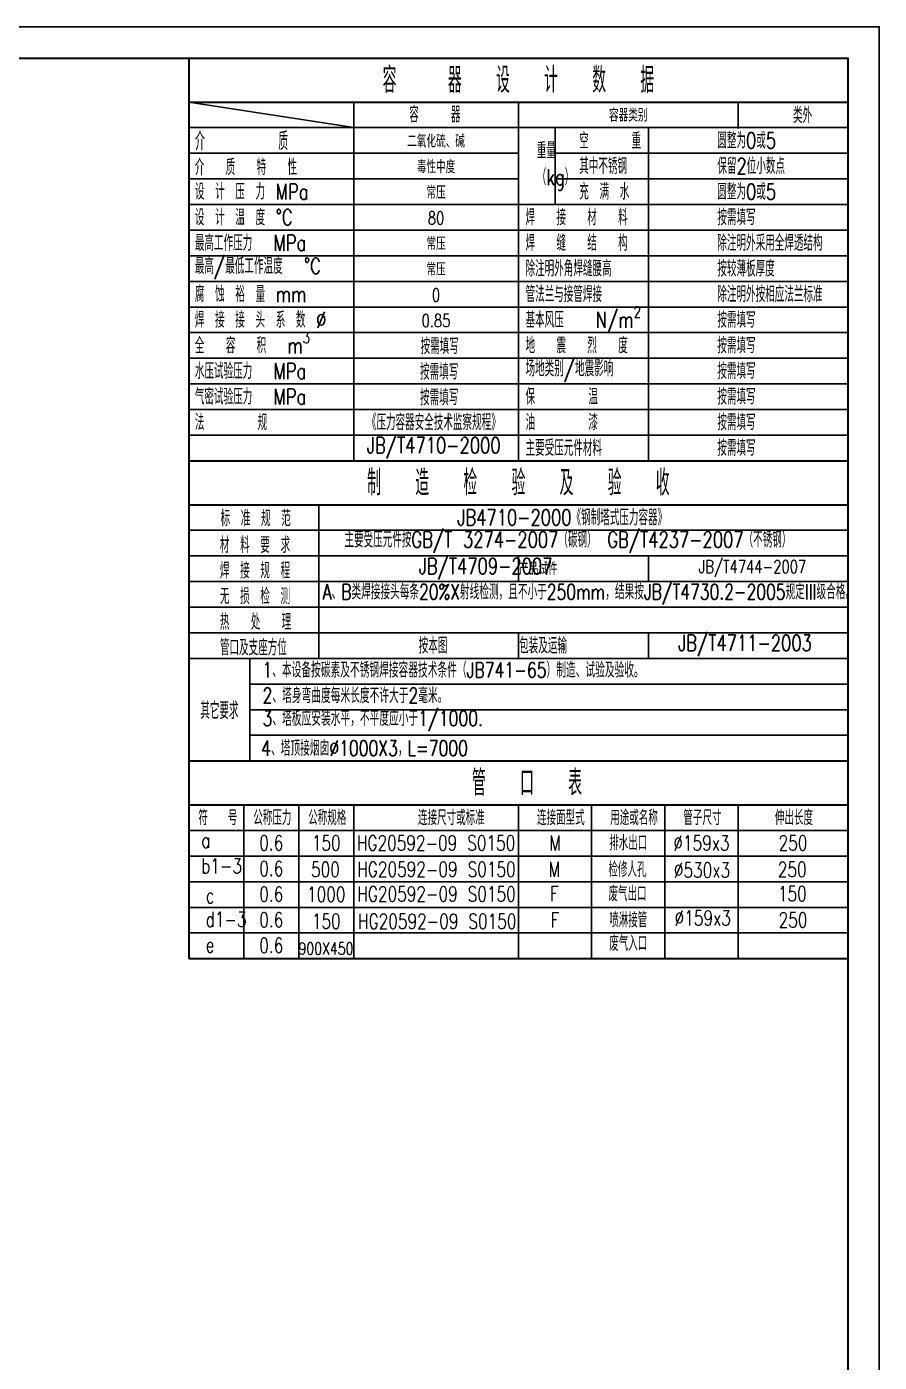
# Model space of a CAD drawing. Header units: inches. Extents: x -49906 to 274435, y 31852 to 49661.
# Drawn here: x 5184 to 9377, y 42148 to 48718 of the extents above; entities that cross this region are included whole.
import ezdxf
from ezdxf.enums import TextEntityAlignment as Align

# ---------------------------------------------------------------- set-up
doc = ezdxf.new("R2010")
doc.units = ezdxf.units.IN
doc.header["$LTSCALE"] = 60
doc.header["$MEASUREMENT"] = 0
doc.layers.add('文字', color=3, linetype='Continuous')
doc.layers.add('细实线', color=7, linetype='Continuous')
doc.layers.add('粗实线', color=7, linetype='Continuous', lineweight=30)
doc.styles.add('中文', font='txt.shx', dxfattribs={"width": 0.75, "bigfont": 'gbcbig.shx'})

msp = doc.modelspace()

# ---------------------------------------------------------------- linework, layer by layer
at = {"layer": '文字'}
msp.add_lwpolyline([(207.632, 48717.539), (207.632, 35735.379), (9376.958, 35735.379), (9376.958, 48717.539)], close=True, dxfattribs=at)
at = {"layer": '粗实线'}
for p, q in [((5981.652, 48563.173), (5981.652, 44133.889)), ((5981.652, 48563.173), (9222.592, 48563.173)), ((5981.652, 48347.11), (9222.592, 48347.11)), ((5981.652, 46582.598), (9222.592, 46582.598)), ((5981.652, 46366.536), (9222.592, 46366.536)), ((5981.652, 45106.171), (9222.592, 45106.171)), ((5981.652, 44890.108), (9222.592, 44890.108)), ((5981.652, 44133.889), (9222.592, 44133.889)), ((5981.652, 44133.889), (9222.592, 44133.889))]:
    msp.add_line(p, q, dxfattribs=at)
msp.add_lwpolyline([(593.547, 48563.173), (9222.592, 48563.173), (9222.592, 35889.745), (593.547, 35889.745)], close=True, dxfattribs=at)
at = {"layer": '细实线'}
for p, q in [((5981.652, 48347.11), (6791.887, 48221.074)), ((6791.887, 48347.11), (6791.887, 46582.598)), ((7602.122, 48347.11), (7602.122, 46582.598)), ((8682.436, 48347.11), (8682.436, 48217.472)), ((5981.652, 48221.074), (9222.592, 48221.074)), ((7782.174, 48217.472), (7782.174, 47842.964)), ((8242.634, 48217.472), (8242.634, 46582.598)), ((5981.652, 48095.037), (7602.122, 48095.037)), ((7782.174, 48095.037), (9222.592, 48095.037)), ((5981.652, 47969), (7602.122, 47969)), ((7782.174, 47969), (9222.592, 47969)), ((5981.652, 47842.964), (9222.592, 47842.964)), ((5981.652, 47716.927), (9222.592, 47716.927)), ((5981.652, 47590.891), (9222.592, 47590.891)), ((5981.652, 47464.854), (9222.592, 47464.854)), ((5981.652, 47338.818), (9222.592, 47338.818)), ((5981.652, 47212.781), (9222.592, 47212.781)), ((5981.652, 47086.745), (9222.592, 47086.745)), ((5981.652, 46960.708), (9222.592, 46960.708)), ((5981.652, 46834.672), (9222.592, 46834.672)), ((5981.652, 46708.635), (9222.592, 46708.635)), ((6620.794, 46366.536), (6620.794, 45610.316)), ((5981.652, 46240.499), (9222.592, 46240.499)), ((5981.652, 46114.463), (9222.592, 46114.463)), ((7602.122, 46114.463), (7602.122, 45988.426)), ((8241.264, 46114.463), (8241.264, 45988.426)), ((5981.652, 45988.426), (9222.592, 45988.426)), ((5981.652, 45862.39), (9222.592, 45862.39)), ((5981.652, 45736.353), (9222.592, 45736.353)), ((7602.122, 45736.353), (7602.122, 45610.316)), ((8241.264, 45736.353), (8241.264, 45610.316)), ((5981.652, 45610.316), (9222.592, 45610.316)), ((6280.861, 45610.317), (6280.861, 45106.171)), ((6280.861, 45484.28), (9222.592, 45484.28)), ((6280.861, 45358.244), (9222.592, 45358.244)), ((6280.861, 45232.207), (9222.592, 45232.207)), ((6251.731, 44890.108), (6251.731, 44133.889)), ((6521.809, 44890.108), (6521.809, 44133.889)), ((6791.887, 44890.108), (6791.887, 44133.889)), ((7602.122, 44890.108), (7602.122, 44133.889)), ((7962.227, 44890.108), (7962.227, 44133.889)), ((8322.331, 44890.108), (8322.331, 44133.889)), ((8682.436, 44890.108), (8682.436, 44133.889)), ((5981.652, 44764.071), (9222.592, 44764.071)), ((5981.652, 44638.035), (9222.592, 44638.035)), ((5981.652, 44511.998), (9222.592, 44511.998)), ((5981.652, 44385.962), (9222.592, 44385.962)), ((5981.652, 44259.925), (9222.592, 44259.925))]:
    msp.add_line(p, q, dxfattribs=at)

# ---------------------------------------------------------------- texts
at = {"layer": '文字', "style": '中文', "width": 0.75}
for s, height, p in [('0.6', 73.5075, (6386.77, 44665.969)), ('150', 73.5075, (6656.848, 44665.969)), ('HG20592-09 S0150', 73.5075, (7197.005, 44665.969)), ('M', 73.508, (7782.174, 44665.969)), ('排水出口', 73.5075, (8142.279, 44665.969)), ('%%C159x3', 73.5075, (8502.383, 44665.969)), ('250', 73.5075, (8952.514, 44665.969)), ('0.6', 73.5075, (6386.77, 44539.932)), ('500', 73.5075, (6652.991, 44535.582)), ('HG20592-09 S0150', 73.5075, (7198.86, 44536.407)), ('M', 73.508, (7778.318, 44535.582)), ('检修人孔', 73.5075, (8138.422, 44535.582)), ('%%C530x3', 73.5075, (8504.729, 44532.343)), ('250', 73.5075, (8948.657, 44535.582)), ('0.6', 73.5075, (6386.77, 44413.896)), ('1000', 73.5075, (6656.848, 44413.353)), ('HG20592-09 S0150', 73.5075, (7199.239, 44415.241)), ('F', 73.508, (7778.696, 44416.468)), ('废气出口', 73.5075, (8138.801, 44416.468)), ('150', 73.5075, (8949.036, 44416.468)), ('0.6', 73.5075, (6386.77, 44287.859)), ('150', 73.5075, (6656.848, 44280.986)), ('HG20592-09 S0150', 73.5075, (7202.717, 44280.766)), ('F', 73.508, (7782.174, 44286.955)), ('喷淋接管', 73.5075, (8142.279, 44286.955)), ('%%C159x3', 73.5075, (8508.586, 44297.08)), ('250', 73.5075, (8952.514, 44286.955)), ('0.6', 73.5075, (6386.77, 44161.822)), ('900X450', 60, (6655.602, 44153.301)), ('废气入口', 73.5075, (8142.279, 44171.991))]:
    msp.add_text(s, height=height, dxfattribs=at).set_placement(p, align=Align.CENTER)
at = {"layer": '文字', "style": '中文'}
for s, insert, char_height, width, attachment_point in [('容   器  设  计  数  据', (7602.122, 48455.141), 126.03655, 3240.93979, 5), ('容   器', (7065.421, 48285.519), 78.408, 810.23495, 4), ('容器类别', (8142.279, 48282.291), 63.0183, 1080.31326, 5), ('类外', (8952.514, 48282.291), 78.408, 810.23495, 4), ('\\pi4.355;介      质', (6007.139, 48154.454), 90, 810.23495, 4), ('二氧化硫、碱', (7197.005, 48154.454), 63.0183, 810.23495, 5), ('重量\\P（kg）', (7692.148, 48030.218), 78.408, 810.23495, 4), ('空    重', (7901.37, 48156.255), 78.408, 810.23495, 4), ('圆整为0或5', (8580.503, 48158.055), 78.408, 810.23495, 4), ('\\pi3.5;介  质  特  性', (6007.139, 48026.617), 78.408, 810.23495, 4), ('毒性中度', (7197.005, 48028.418), 63.0183, 810.23495, 5), ('其中不锈钢', (7901.37, 48032.019), 78.408, 810.23495, 4), ('保留2位小数点', (8580.503, 48032.019), 78.408, 810.23495, 4), ('\\pi3.5;设 计 压 力 MPa', (6007.139, 47905.982), 78.408, 810.23495, 4), ('常压', (7197.005, 47902.381), 63.0183, 810.23495, 5), ('充 满 水', (7901.37, 47905.982), 78.408, 810.23495, 4), ('圆整为0或5', (8580.503, 47905.982), 78.408, 810.23495, 4), ('\\pi3.5;设 计 温 度 {\\Ftxt,hztxts|c134;%%D}C', (6007.139, 47779.946), 78.408, 810.23495, 4), ('\\pi3.5;焊  接  材  料', (7633.482, 47779.946), 78.408, 810.23495, 4), ('按需填写', (8580.503, 47779.946), 78.408, 810.23495, 4), ('80', (7197.005, 47776.345), 63.0183, 810.23495, 5), ('\\pi3.5;最高工作压力  MPa', (6007.139, 47653.909), 78.408, 810.23495, 4), ('\\pi3.5;焊  缝  结  构', (7633.482, 47653.909), 78.408, 810.23495, 4), ('除注明外采用全焊透结构', (8580.503, 47653.909), 78.408, 810.23495, 4), ('常压', (7197.005, 47650.308), 63.0183, 810.23495, 5), ('\\pi3.5;最高/最低工作温度  {\\Ftxt,hztxts|c134;%%D}C', (6007.139, 47527.873), 78.408, 810.23495, 4), ('常压', (7197.005, 47524.271), 63.0183, 810.23495, 5), ('\\pi3.5;除注明外角焊缝腰高', (7633.482, 47527.873), 78.408, 810.23495, 4), ('按较薄板厚度', (8580.503, 47527.873), 78.408, 810.23495, 4), ('\\pi3.5;腐 蚀 裕 量 mm', (6007.139, 47401.836), 78.408, 810.23495, 4), ('\\pi3.5;管法兰与接管焊接', (7633.482, 47401.836), 78.408, 810.23495, 4), ('除注明外按相应法兰标准', (8580.503, 47401.836), 78.408, 810.23495, 4), ('0', (7197.005, 47398.235), 63.018, 810.23495, 5), ('\\pi3.5;焊 接 接 头 系 数 %%C', (6007.139, 47275.799), 78.408, 810.23495, 4), ('0.85', (7197.005, 47272.198), 63.0183, 810.23495, 5), ('\\A1;\\pi3.5;基本风压   N/m{\\H0.7x;\\S2^  ;\\H1.429x; }', (7633.482, 47275.799), 78.408, 810.23495, 4), ('按需填写', (8580.503, 47275.799), 78.408, 810.23495, 4), ('\\A1;\\pi3.5;全  容  积  m{\\H0.7x;\\S3^   ;}', (6007.139, 47149.763), 78.408, 810.23495, 4), ('按需填写', (7121.001, 47146.162), 78.408, 810.23495, 4), ('\\pi3.5;地  震  烈  度', (7633.482, 47149.763), 78.408, 810.23495, 4), ('按需填写', (8580.503, 47149.763), 78.408, 810.23495, 4), ('\\pi3.5;水压试验压力  MPa', (6007.139, 47023.726), 78.408, 810.23495, 4), ('按需填写', (7118.395, 47020.125), 78.408, 810.23495, 4), ('\\pi3.5;场地类别/地震影响', (7633.482, 47023.726), 78.408, 810.23495, 4), ('按需填写', (8580.503, 47023.726), 78.408, 810.23495, 4), ('\\pi3.5;气密试验压力  MPa', (6007.139, 46897.69), 78.408, 810.23495, 4), ('按需填写', (7118.395, 46894.089), 78.408, 810.23495, 4), ('\\pi3.5;保     温', (7633.482, 46897.69), 78.408, 810.23495, 4), ('按需填写', (8580.503, 46897.69), 78.408, 810.23495, 4), ('\\pi3.5;法     规', (6007.139, 46771.653), 78.408, 810.23495, 4), ('《压力容器安全技术监察规程》', (6856.606, 46771.653), 78.408, 810.23495, 4), ('\\pi3.5;油     漆', (7633.482, 46771.653), 78.408, 810.23495, 4), ('按需填写', (8580.503, 46771.653), 78.408, 810.23495, 4), ('JB/T4710-2000', (6856.606, 46645.617), 78.408, 810.23495, 4), ('\\pi3.5;主要受压元件材料', (7633.482, 46645.617), 78.408, 810.23495, 4), ('按需填写', (8580.503, 46645.617), 78.408, 810.23495, 4), ('制  造  检  验  及  验  收', (7602.122, 46474.567), 126.03655, 3240.93979, 5), ('\\pi4.083;标 准 规 范', (6133.002, 46299.609), 78.408, 810.23495, 4), ('JB4710-2000《钢制塔式压力容器》', (7301.228, 46303.517), 78.408, 2205.90788, 4), (' 主要受压元件按{\\C2;GB/T 3274-2007（碳钢） GB/T4237-2007（不锈钢）}', (6694.038, 46181.944), 78.408, 2864.02863, 4), ('\\pi3.5;材 料 要 求', (6130.331, 46168.235), 78.408, 810.23495, 4), ('JB/T4709-2007', (7111.458, 46051.444), 78.408, 810.23495, 4), ('\\pi3.5;焊 接 规 程', (6130.331, 46042.198), 78.408, 810.23495, 4), ('\\pi3.5;产品试件', (7602.122, 46051.444), 63.01827, 639.1415, 4), (' JB/T4744-2007', (8731.928, 46051.444), 63.01827, 981.3284, 5), ('{\\H0.95x; A、B类焊接接头每条20%X射线检测，且不小于250mm，结果按JB/T4730.2-2005规定III级合格。\\H1.504x; }', (6590.374, 45925.408), 78.408, 3038.01471, 4), ('\\pi3.5;无 损 检 测', (6130.331, 45916.161), 78.408, 810.23495, 4), ('\\pi3.5;热  处  理', (6130.331, 45790.125), 78.408, 810.23495, 4), (' JB/T4711-2003', (8334.786, 45673.335), 78.408, 810.23495, 4), ('\\pi3.5;管口及支座方位', (6130.331, 45664.088), 78.408, 810.23495, 4), ('按本图', (7111.458, 45673.335), 78.408, 810.23495, 4), ('\\pi3.5;包装及运输', (7602.122, 45673.335), 78.408, 810.23495, 4), ('1、本设备按碳素及不锈钢焊接容器技术条件（JB741-65）制造、试验及验收。', (6342.872, 45552.791), 75, 1866.52208, 4), ('2、塔身弯曲度每米长度不许大于2毫米。\\P', (6343.819, 45427.732), 75, 1866.52208, 4), ('其它要求', (6131.257, 45353.824), 83.3085, 348.429, 5), ('3、塔板应安装水平，不平度应小于1/1000.\\P', (6343.819, 45303.334), 75, 1866.52208, 4), ('4、塔顶接烟囱∅1000X3，L=7000', (6336.901, 45167.417), 75, 1866.52208, 4), (' 管  口  表', (7602.122, 44998.139), 126.0365, 3240.93979, 5), ('符  号', (6028.035, 44827.09), 73.5075, 1181.69018, 4), ('公称压力', (6298.114, 44827.09), 73.5075, 1181.69018, 4), ('公称规格', (6568.192, 44827.09), 73.5075, 1181.69018, 4), ('连接尺寸或标准', (7108.349, 44827.09), 73.5075, 1181.69018, 4), ('连接面型式', (7693.518, 44827.09), 73.5075, 1181.69018, 4), ('用途或名称', (8053.623, 44827.09), 73.5075, 1181.69018, 4), ('管子尺寸', (8413.727, 44827.09), 73.5075, 1181.69018, 4), ('伸出长度', (8863.858, 44827.09), 73.5075, 1181.69018, 4), ('a', (6041.661, 44715.829), 73.508, 1181.69018, 4), ('b1-3', (6041.661, 44589.793), 73.5075, 1181.69018, 4), ('c', (6064.394, 44443.579), 73.508, 1181.69018, 4), ('d1-3', (6063.96, 44326.843), 73.5075, 1181.69018, 4), ('e', (6063.96, 44200.806), 73.508, 1181.69018, 4)]:
    msp.add_mtext(s, dxfattribs=dict(at, insert=insert, char_height=char_height, width=width, attachment_point=attachment_point))

doc.saveas('drawing.dxf')
